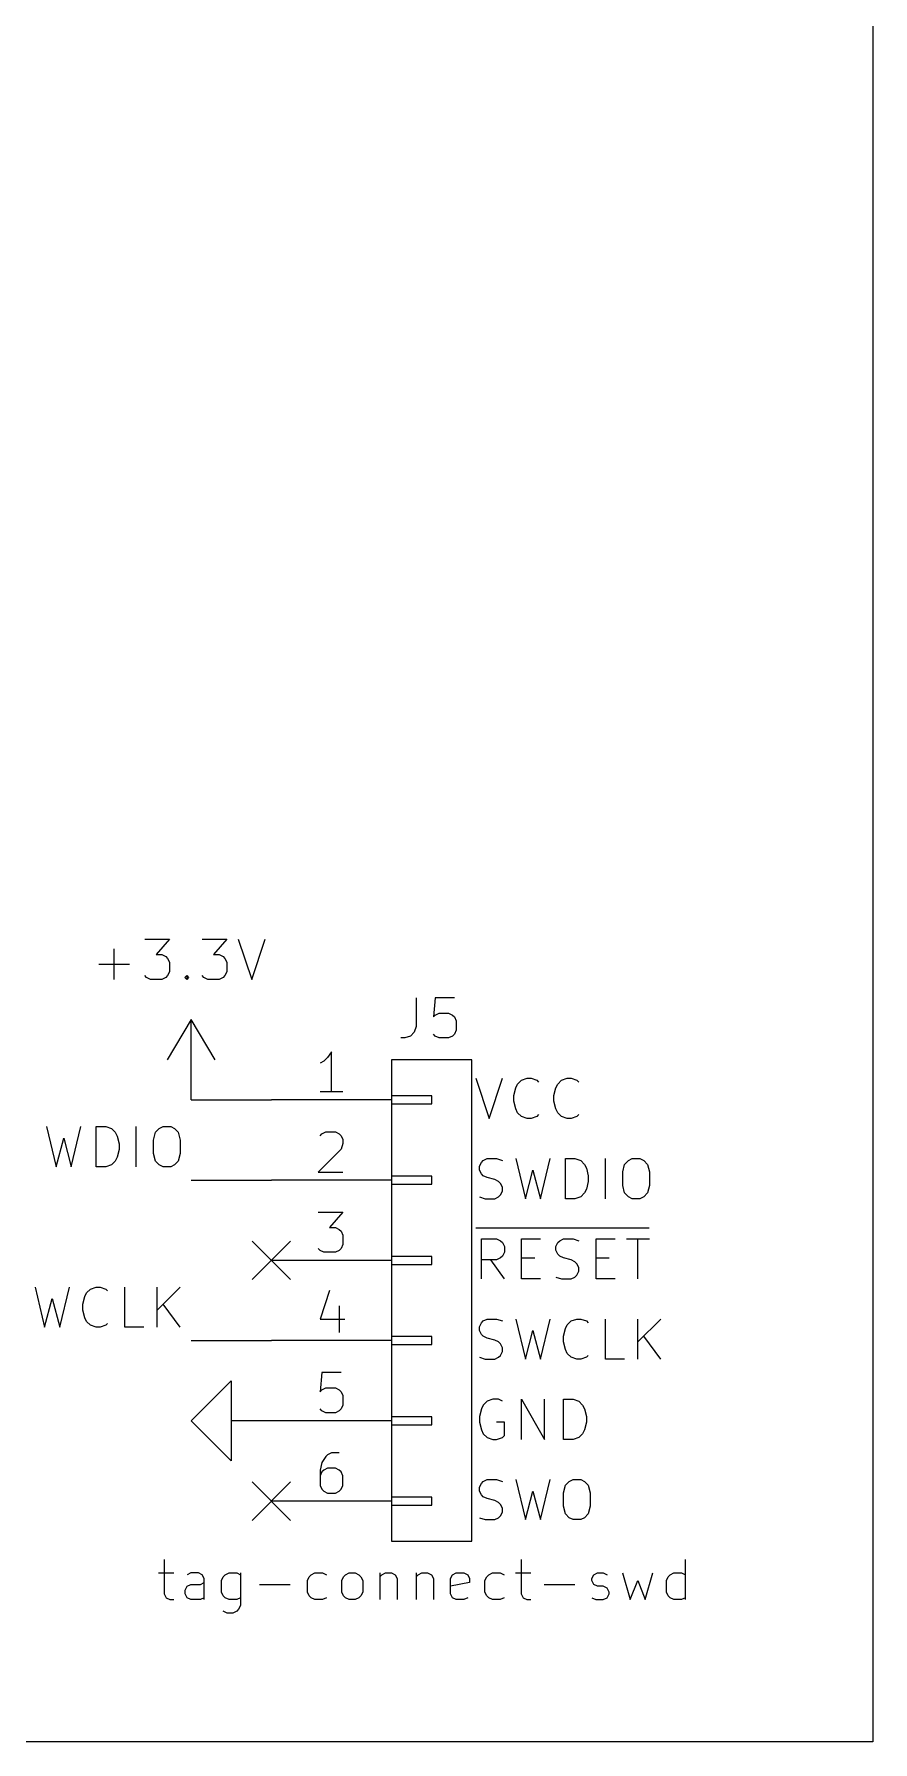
# Model space of a CAD drawing. Extents: x 0.4 to 16.1, y -11.3 to -0.4.
# Drawn here: x 3.804 to 4.85, y -4.65 to -2.522 of the extents above; entities that cross this region are included whole.
import ezdxf

# ---------------------------------------------------------------- set-up
doc = ezdxf.new("R2010")
doc.units = 0
doc.header["$MEASUREMENT"] = 0
for name, color, linetype in [('BLUE2', 5, 'CONTINUOUS'), ('BLUE3', 171, 'CONTINUOUS'), ('CYAN2', 4, 'CONTINUOUS'), ('GRAY1', 251, 'CONTINUOUS'), ('GREEN3', 91, 'CONTINUOUS'), ('LYELLOW', 51, 'CONTINUOUS'), ('RED2', 1, 'CONTINUOUS'), ('RED3', 11, 'CONTINUOUS')]:
    doc.layers.add(name, color=color, linetype=linetype)

msp = doc.modelspace()

# ---------------------------------------------------------------- linework, layer by layer
at = {"layer": 'BLUE2', "linetype": 'CONTINUOUS'}
for p, q in [((4.076, -4.026), (4.124, -4.074)), ((4.124, -4.026), (4.076, -4.074)), ((4.076, -4.326), (4.124, -4.374)), ((4.124, -4.326), (4.076, -4.374))]:
    msp.add_line(p, q, dxfattribs=at)
at = {"layer": 'BLUE3', "linetype": 'CONTINUOUS'}
for p, q in [((4.85, -0.55), (4.85, -4.65)), ((4.85, -4.65), (0.65, -4.65))]:
    msp.add_line(p, q, dxfattribs=at)
at = {"layer": 'CYAN2', "linetype": 'CONTINUOUS'}
for p, q in [((3.9421, -3.6498), (3.9731, -3.6498)), ((3.9421, -3.6498), (3.9731, -3.6498)), ((3.9731, -3.6498), (3.9564, -3.6689)), ((3.9731, -3.6498), (3.9564, -3.6689)), ((4.0136, -3.6498), (4.0445, -3.6498)), ((4.0136, -3.6498), (4.0445, -3.6498)), ((4.0445, -3.6498), (4.0279, -3.6689)), ((4.0445, -3.6498), (4.0279, -3.6689)), ((4.0588, -3.6498), (4.0755, -3.6998)), ((4.0588, -3.6498), (4.0755, -3.6998)), ((4.0755, -3.6998), (4.0921, -3.6498)), ((4.0755, -3.6998), (4.0921, -3.6498)), ((3.885, -3.6808), (3.9231, -3.6808)), ((3.885, -3.6808), (3.9231, -3.6808)), ((3.904, -3.6998), (3.904, -3.6617)), ((3.904, -3.6998), (3.904, -3.6617)), ((3.9564, -3.6689), (3.9636, -3.6689)), ((3.9564, -3.6689), (3.9636, -3.6689)), ((3.9636, -3.6689), (3.9683, -3.6712)), ((3.9636, -3.6689), (3.9683, -3.6712)), ((3.9683, -3.6712), (3.9707, -3.6736)), ((3.9683, -3.6712), (3.9707, -3.6736)), ((3.9707, -3.6736), (3.9731, -3.6784)), ((3.9707, -3.6736), (3.9731, -3.6784)), ((3.9731, -3.6784), (3.9731, -3.6903)), ((3.9731, -3.6784), (3.9731, -3.6903)), ((4.0279, -3.6689), (4.035, -3.6689)), ((4.0279, -3.6689), (4.035, -3.6689)), ((4.035, -3.6689), (4.0398, -3.6712)), ((4.035, -3.6689), (4.0398, -3.6712)), ((4.0398, -3.6712), (4.0421, -3.6736)), ((4.0398, -3.6712), (4.0421, -3.6736)), ((4.0421, -3.6736), (4.0445, -3.6784)), ((4.0421, -3.6736), (4.0445, -3.6784)), ((4.0445, -3.6784), (4.0445, -3.6903)), ((4.0445, -3.6784), (4.0445, -3.6903)), ((3.9445, -3.6974), (3.9421, -3.695)), ((3.9445, -3.6974), (3.9421, -3.695)), ((3.9493, -3.6998), (3.9445, -3.6974)), ((3.9493, -3.6998), (3.9445, -3.6974)), ((3.9636, -3.6998), (3.9493, -3.6998)), ((3.9636, -3.6998), (3.9493, -3.6998)), ((3.9683, -3.6974), (3.9636, -3.6998)), ((3.9683, -3.6974), (3.9636, -3.6998)), ((3.9707, -3.695), (3.9683, -3.6974)), ((3.9707, -3.695), (3.9683, -3.6974)), ((3.9731, -3.6903), (3.9707, -3.695)), ((3.9731, -3.6903), (3.9707, -3.695)), ((3.9921, -3.6974), (3.9945, -3.695)), ((3.9921, -3.6974), (3.9945, -3.695)), ((3.9945, -3.6998), (3.9921, -3.6974)), ((3.9945, -3.6998), (3.9921, -3.6974)), ((3.9945, -3.695), (3.9969, -3.6974)), ((3.9945, -3.695), (3.9945, -3.6998)), ((3.9945, -3.695), (3.9969, -3.6974)), ((3.9945, -3.695), (3.9945, -3.6998)), ((3.9969, -3.6974), (3.9945, -3.6998)), ((3.9969, -3.6974), (3.9945, -3.6998)), ((4.016, -3.6974), (4.0136, -3.695)), ((4.016, -3.6974), (4.0136, -3.695)), ((4.0207, -3.6998), (4.016, -3.6974)), ((4.0207, -3.6998), (4.016, -3.6974)), ((4.035, -3.6998), (4.0207, -3.6998)), ((4.035, -3.6998), (4.0207, -3.6998)), ((4.0398, -3.6974), (4.035, -3.6998)), ((4.0398, -3.6974), (4.035, -3.6998)), ((4.0421, -3.695), (4.0398, -3.6974)), ((4.0421, -3.695), (4.0398, -3.6974)), ((4.0445, -3.6903), (4.0421, -3.695)), ((4.0445, -3.6903), (4.0421, -3.695)), ((4.2806, -3.7228), (4.2806, -3.7585)), ((4.2806, -3.7228), (4.2806, -3.7585)), ((4.3044, -3.7228), (4.302, -3.7466)), ((4.3044, -3.7228), (4.302, -3.7466)), ((4.3282, -3.7228), (4.3044, -3.7228)), ((4.3282, -3.7228), (4.3044, -3.7228)), ((4.302, -3.7466), (4.3044, -3.7442)), ((4.302, -3.7466), (4.3044, -3.7442)), ((4.3044, -3.7442), (4.3091, -3.7419)), ((4.3044, -3.7442), (4.3091, -3.7419)), ((4.3091, -3.7419), (4.321, -3.7419)), ((4.3091, -3.7419), (4.321, -3.7419)), ((4.321, -3.7419), (4.3258, -3.7442)), ((4.321, -3.7419), (4.3258, -3.7442)), ((4.3258, -3.7442), (4.3282, -3.7466)), ((4.3258, -3.7442), (4.3282, -3.7466)), ((4.2782, -3.7657), (4.2734, -3.7704)), ((4.2782, -3.7657), (4.2734, -3.7704)), ((4.2806, -3.7585), (4.2782, -3.7657)), ((4.2806, -3.7585), (4.2782, -3.7657)), ((4.3282, -3.7466), (4.3306, -3.7514)), ((4.3282, -3.7466), (4.3306, -3.7514)), ((4.3306, -3.7633), (4.3282, -3.768)), ((4.3306, -3.7633), (4.3282, -3.768)), ((4.3306, -3.7514), (4.3306, -3.7633)), ((4.3306, -3.7514), (4.3306, -3.7633)), ((4.2663, -3.7728), (4.2615, -3.7728)), ((4.2663, -3.7728), (4.2615, -3.7728)), ((4.2734, -3.7704), (4.2663, -3.7728)), ((4.2734, -3.7704), (4.2663, -3.7728)), ((4.3044, -3.7704), (4.302, -3.768)), ((4.3044, -3.7704), (4.302, -3.768)), ((4.3091, -3.7728), (4.3044, -3.7704)), ((4.3091, -3.7728), (4.3044, -3.7704)), ((4.321, -3.7728), (4.3091, -3.7728)), ((4.321, -3.7728), (4.3091, -3.7728)), ((4.3258, -3.7704), (4.321, -3.7728)), ((4.3258, -3.7704), (4.321, -3.7728)), ((4.3282, -3.768), (4.3258, -3.7704)), ((4.3282, -3.768), (4.3258, -3.7704)), ((4.3548, -3.8231), (4.3714, -3.8731)), ((4.3548, -3.8231), (4.3714, -3.8731)), ((4.3714, -3.8731), (4.3881, -3.8231)), ((4.3714, -3.8731), (4.3881, -3.8231)), ((4.4048, -3.835), (4.4071, -3.8303)), ((4.4048, -3.835), (4.4071, -3.8303)), ((4.4071, -3.8303), (4.4119, -3.8255)), ((4.4071, -3.8303), (4.4119, -3.8255)), ((4.4119, -3.8255), (4.419, -3.8231)), ((4.4119, -3.8255), (4.419, -3.8231)), ((4.419, -3.8231), (4.4238, -3.8231)), ((4.419, -3.8231), (4.4238, -3.8231)), ((4.4238, -3.8231), (4.431, -3.8255)), ((4.4238, -3.8231), (4.431, -3.8255)), ((4.431, -3.8255), (4.4333, -3.8279)), ((4.431, -3.8255), (4.4333, -3.8279)), ((4.4548, -3.835), (4.4571, -3.8303)), ((4.4548, -3.835), (4.4571, -3.8303)), ((4.4571, -3.8303), (4.4619, -3.8255)), ((4.4571, -3.8303), (4.4619, -3.8255)), ((4.4619, -3.8255), (4.469, -3.8231)), ((4.4619, -3.8255), (4.469, -3.8231)), ((4.469, -3.8231), (4.4738, -3.8231)), ((4.469, -3.8231), (4.4738, -3.8231)), ((4.4738, -3.8231), (4.481, -3.8255)), ((4.4738, -3.8231), (4.481, -3.8255)), ((4.481, -3.8255), (4.4833, -3.8279)), ((4.481, -3.8255), (4.4833, -3.8279)), ((4.4024, -3.8446), (4.4048, -3.835)), ((4.4024, -3.8446), (4.4048, -3.835)), ((4.4024, -3.8517), (4.4024, -3.8446)), ((4.4024, -3.8517), (4.4024, -3.8446)), ((4.4048, -3.8612), (4.4024, -3.8517)), ((4.4048, -3.8612), (4.4024, -3.8517)), ((4.4524, -3.8446), (4.4548, -3.835)), ((4.4524, -3.8446), (4.4548, -3.835)), ((4.4524, -3.8517), (4.4524, -3.8446)), ((4.4524, -3.8517), (4.4524, -3.8446)), ((4.4548, -3.8612), (4.4524, -3.8517)), ((4.4548, -3.8612), (4.4524, -3.8517)), ((4.4071, -3.866), (4.4048, -3.8612)), ((4.4071, -3.866), (4.4048, -3.8612)), ((4.4119, -3.8708), (4.4071, -3.866)), ((4.4119, -3.8708), (4.4071, -3.866)), ((4.419, -3.8731), (4.4119, -3.8708)), ((4.419, -3.8731), (4.4119, -3.8708)), ((4.4238, -3.8731), (4.419, -3.8731)), ((4.4238, -3.8731), (4.419, -3.8731)), ((4.431, -3.8708), (4.4238, -3.8731)), ((4.431, -3.8708), (4.4238, -3.8731)), ((4.4333, -3.8684), (4.431, -3.8708)), ((4.4333, -3.8684), (4.431, -3.8708)), ((4.4571, -3.866), (4.4548, -3.8612)), ((4.4571, -3.866), (4.4548, -3.8612)), ((4.4619, -3.8708), (4.4571, -3.866)), ((4.4619, -3.8708), (4.4571, -3.866)), ((4.469, -3.8731), (4.4619, -3.8708)), ((4.469, -3.8731), (4.4619, -3.8708)), ((4.4738, -3.8731), (4.469, -3.8731)), ((4.4738, -3.8731), (4.469, -3.8731)), ((4.481, -3.8708), (4.4738, -3.8731)), ((4.481, -3.8708), (4.4738, -3.8731)), ((4.4833, -3.8684), (4.481, -3.8708)), ((4.4833, -3.8684), (4.481, -3.8708)), ((4.3595, -3.9327), (4.3619, -3.9279)), ((4.3595, -3.9327), (4.3619, -3.9279)), ((4.3595, -3.9374), (4.3595, -3.9327)), ((4.3595, -3.9374), (4.3595, -3.9327)), ((4.3619, -3.9279), (4.3643, -3.9255)), ((4.3619, -3.9279), (4.3643, -3.9255)), ((4.3643, -3.9255), (4.369, -3.9231)), ((4.3643, -3.9255), (4.369, -3.9231)), ((4.369, -3.9231), (4.3809, -3.9231)), ((4.369, -3.9231), (4.3809, -3.9231)), ((4.3809, -3.9231), (4.3881, -3.9255)), ((4.3809, -3.9231), (4.3881, -3.9255)), ((4.4048, -3.9231), (4.4167, -3.9731)), ((4.4048, -3.9231), (4.4167, -3.9731)), ((4.4357, -3.9731), (4.4476, -3.9231)), ((4.4357, -3.9731), (4.4476, -3.9231)), ((4.4667, -3.9731), (4.4667, -3.9231)), ((4.4667, -3.9231), (4.4786, -3.9231)), ((4.4667, -3.9731), (4.4667, -3.9231)), ((4.4667, -3.9231), (4.4786, -3.9231)), ((4.4786, -3.9231), (4.4857, -3.9255)), ((4.4786, -3.9231), (4.4857, -3.9255)), ((4.4857, -3.9255), (4.4905, -3.9303)), ((4.4857, -3.9255), (4.4905, -3.9303)), ((4.4905, -3.9303), (4.4929, -3.935)), ((4.4905, -3.9303), (4.4929, -3.935)), ((4.4929, -3.935), (4.4952, -3.9446)), ((4.4929, -3.935), (4.4952, -3.9446)), ((4.5167, -3.9731), (4.5167, -3.9231)), ((4.5167, -3.9731), (4.5167, -3.9231)), ((4.5381, -3.9398), (4.5405, -3.9303)), ((4.5381, -3.9398), (4.5405, -3.9303)), ((4.5405, -3.9303), (4.5452, -3.9255)), ((4.5405, -3.9303), (4.5452, -3.9255)), ((4.5452, -3.9255), (4.55, -3.9231)), ((4.5452, -3.9255), (4.55, -3.9231)), ((4.55, -3.9231), (4.5595, -3.9231)), ((4.55, -3.9231), (4.5595, -3.9231)), ((4.5595, -3.9231), (4.5643, -3.9255)), ((4.5595, -3.9231), (4.5643, -3.9255)), ((4.5643, -3.9255), (4.569, -3.9303)), ((4.5643, -3.9255), (4.569, -3.9303)), ((4.569, -3.9303), (4.5714, -3.9398)), ((4.569, -3.9303), (4.5714, -3.9398)), ((4.3619, -3.9422), (4.3595, -3.9374)), ((4.3619, -3.9422), (4.3595, -3.9374)), ((4.3643, -3.9446), (4.3619, -3.9422)), ((4.3643, -3.9446), (4.3619, -3.9422)), ((4.369, -3.9469), (4.3643, -3.9446)), ((4.369, -3.9469), (4.3643, -3.9446)), ((4.3786, -3.9493), (4.369, -3.9469)), ((4.3786, -3.9493), (4.369, -3.9469)), ((4.3833, -3.9517), (4.3786, -3.9493)), ((4.3833, -3.9517), (4.3786, -3.9493)), ((4.3857, -3.9541), (4.3833, -3.9517)), ((4.3857, -3.9541), (4.3833, -3.9517)), ((4.3881, -3.9588), (4.3857, -3.9541)), ((4.3881, -3.9588), (4.3857, -3.9541)), ((4.4167, -3.9731), (4.4262, -3.9374)), ((4.4167, -3.9731), (4.4262, -3.9374)), ((4.4262, -3.9374), (4.4357, -3.9731)), ((4.4262, -3.9374), (4.4357, -3.9731)), ((4.4952, -3.9517), (4.4929, -3.9612)), ((4.4952, -3.9517), (4.4929, -3.9612)), ((4.4952, -3.9446), (4.4952, -3.9517)), ((4.4952, -3.9446), (4.4952, -3.9517)), ((4.5381, -3.9565), (4.5381, -3.9398)), ((4.5381, -3.9565), (4.5381, -3.9398)), ((4.5405, -3.966), (4.5381, -3.9565)), ((4.5405, -3.966), (4.5381, -3.9565)), ((4.5714, -3.9565), (4.569, -3.966)), ((4.5714, -3.9565), (4.569, -3.966)), ((4.5714, -3.9398), (4.5714, -3.9565)), ((4.5714, -3.9398), (4.5714, -3.9565)), ((4.3595, -3.9708), (4.3667, -3.9731)), ((4.3595, -3.9708), (4.3667, -3.9731)), ((4.3667, -3.9731), (4.3786, -3.9731)), ((4.3667, -3.9731), (4.3786, -3.9731)), ((4.3786, -3.9731), (4.3833, -3.9708)), ((4.3786, -3.9731), (4.3833, -3.9708)), ((4.3833, -3.9708), (4.3857, -3.9684)), ((4.3833, -3.9708), (4.3857, -3.9684)), ((4.3857, -3.9684), (4.3881, -3.9636)), ((4.3857, -3.9684), (4.3881, -3.9636)), ((4.3881, -3.9636), (4.3881, -3.9588)), ((4.3881, -3.9636), (4.3881, -3.9588)), ((4.4786, -3.9731), (4.4667, -3.9731)), ((4.4786, -3.9731), (4.4667, -3.9731)), ((4.4857, -3.9708), (4.4786, -3.9731)), ((4.4857, -3.9708), (4.4786, -3.9731)), ((4.4905, -3.966), (4.4857, -3.9708)), ((4.4905, -3.966), (4.4857, -3.9708)), ((4.4929, -3.9612), (4.4905, -3.966)), ((4.4929, -3.9612), (4.4905, -3.966)), ((4.5452, -3.9708), (4.5405, -3.966)), ((4.5452, -3.9708), (4.5405, -3.966)), ((4.55, -3.9731), (4.5452, -3.9708)), ((4.55, -3.9731), (4.5452, -3.9708)), ((4.5595, -3.9731), (4.55, -3.9731)), ((4.5595, -3.9731), (4.55, -3.9731)), ((4.5643, -3.9708), (4.5595, -3.9731)), ((4.5643, -3.9708), (4.5595, -3.9731)), ((4.569, -3.966), (4.5643, -3.9708)), ((4.569, -3.966), (4.5643, -3.9708)), ((4.355, -4.0093), (4.5712, -4.0093)), ((4.355, -4.0093), (4.5712, -4.0093)), ((4.3619, -4.0731), (4.3619, -4.0231)), ((4.3619, -4.0231), (4.3809, -4.0231)), ((4.3619, -4.0731), (4.3619, -4.0231)), ((4.3619, -4.0231), (4.3809, -4.0231)), ((4.3809, -4.0231), (4.3857, -4.0255)), ((4.3809, -4.0231), (4.3857, -4.0255)), ((4.3857, -4.0255), (4.3881, -4.0279)), ((4.3857, -4.0255), (4.3881, -4.0279)), ((4.3881, -4.0279), (4.3905, -4.0327)), ((4.3881, -4.0279), (4.3905, -4.0327)), ((4.3905, -4.0398), (4.3881, -4.0446)), ((4.3905, -4.0398), (4.3881, -4.0446)), ((4.3905, -4.0327), (4.3905, -4.0398)), ((4.3905, -4.0327), (4.3905, -4.0398)), ((4.4119, -4.0731), (4.4119, -4.0231)), ((4.4119, -4.0231), (4.4357, -4.0231)), ((4.4119, -4.0731), (4.4119, -4.0231)), ((4.4119, -4.0231), (4.4357, -4.0231)), ((4.4548, -4.0327), (4.4571, -4.0279)), ((4.4548, -4.0327), (4.4571, -4.0279)), ((4.4548, -4.0374), (4.4548, -4.0327)), ((4.4548, -4.0374), (4.4548, -4.0327)), ((4.4571, -4.0422), (4.4548, -4.0374)), ((4.4571, -4.0422), (4.4548, -4.0374)), ((4.4571, -4.0279), (4.4595, -4.0255)), ((4.4571, -4.0279), (4.4595, -4.0255)), ((4.4595, -4.0446), (4.4571, -4.0422)), ((4.4595, -4.0446), (4.4571, -4.0422)), ((4.4595, -4.0255), (4.4643, -4.0231)), ((4.4595, -4.0255), (4.4643, -4.0231)), ((4.4643, -4.0231), (4.4762, -4.0231)), ((4.4643, -4.0231), (4.4762, -4.0231)), ((4.4762, -4.0231), (4.4833, -4.0255)), ((4.4762, -4.0231), (4.4833, -4.0255)), ((4.5048, -4.0731), (4.5048, -4.0231)), ((4.5048, -4.0231), (4.5286, -4.0231)), ((4.5048, -4.0731), (4.5048, -4.0231)), ((4.5048, -4.0231), (4.5286, -4.0231)), ((4.5429, -4.0231), (4.5714, -4.0231)), ((4.5429, -4.0231), (4.5714, -4.0231)), ((4.5571, -4.0731), (4.5571, -4.0231)), ((4.5571, -4.0731), (4.5571, -4.0231)), ((4.3809, -4.0493), (4.3619, -4.0493)), ((4.3809, -4.0493), (4.3619, -4.0493)), ((4.3905, -4.0731), (4.3738, -4.0493)), ((4.3905, -4.0731), (4.3738, -4.0493)), ((4.3857, -4.0469), (4.3809, -4.0493)), ((4.3857, -4.0469), (4.3809, -4.0493)), ((4.3881, -4.0446), (4.3857, -4.0469)), ((4.3881, -4.0446), (4.3857, -4.0469)), ((4.4119, -4.0469), (4.4286, -4.0469)), ((4.4119, -4.0469), (4.4286, -4.0469)), ((4.4643, -4.0469), (4.4595, -4.0446)), ((4.4643, -4.0469), (4.4595, -4.0446)), ((4.4738, -4.0493), (4.4643, -4.0469)), ((4.4738, -4.0493), (4.4643, -4.0469)), ((4.4786, -4.0517), (4.4738, -4.0493)), ((4.4786, -4.0517), (4.4738, -4.0493)), ((4.4809, -4.0541), (4.4786, -4.0517)), ((4.4809, -4.0541), (4.4786, -4.0517)), ((4.4833, -4.0588), (4.4809, -4.0541)), ((4.4833, -4.0588), (4.4809, -4.0541)), ((4.4809, -4.0684), (4.4833, -4.0636)), ((4.4809, -4.0684), (4.4833, -4.0636)), ((4.4833, -4.0636), (4.4833, -4.0588)), ((4.4833, -4.0636), (4.4833, -4.0588)), ((4.5048, -4.0469), (4.5214, -4.0469)), ((4.5048, -4.0469), (4.5214, -4.0469)), ((4.4357, -4.0731), (4.4119, -4.0731)), ((4.4357, -4.0731), (4.4119, -4.0731)), ((4.4548, -4.0708), (4.4619, -4.0731)), ((4.4548, -4.0708), (4.4619, -4.0731)), ((4.4619, -4.0731), (4.4738, -4.0731)), ((4.4619, -4.0731), (4.4738, -4.0731)), ((4.4738, -4.0731), (4.4786, -4.0708)), ((4.4738, -4.0731), (4.4786, -4.0708)), ((4.4786, -4.0708), (4.4809, -4.0684)), ((4.4786, -4.0708), (4.4809, -4.0684)), ((4.5286, -4.0731), (4.5048, -4.0731)), ((4.5286, -4.0731), (4.5048, -4.0731)), ((4.3595, -4.1327), (4.3619, -4.1279)), ((4.3595, -4.1327), (4.3619, -4.1279)), ((4.3619, -4.1279), (4.3643, -4.1255)), ((4.3619, -4.1279), (4.3643, -4.1255)), ((4.3643, -4.1255), (4.369, -4.1231)), ((4.3643, -4.1255), (4.369, -4.1231)), ((4.369, -4.1231), (4.3809, -4.1231)), ((4.369, -4.1231), (4.3809, -4.1231)), ((4.3809, -4.1231), (4.3881, -4.1255)), ((4.3809, -4.1231), (4.3881, -4.1255)), ((4.4048, -4.1231), (4.4167, -4.1731)), ((4.4048, -4.1231), (4.4167, -4.1731)), ((4.4357, -4.1731), (4.4476, -4.1231)), ((4.4357, -4.1731), (4.4476, -4.1231)), ((4.469, -4.1303), (4.4738, -4.1255)), ((4.469, -4.1303), (4.4738, -4.1255)), ((4.4738, -4.1255), (4.4809, -4.1231)), ((4.4738, -4.1255), (4.4809, -4.1231)), ((4.4809, -4.1231), (4.4857, -4.1231)), ((4.4809, -4.1231), (4.4857, -4.1231)), ((4.4857, -4.1231), (4.4929, -4.1255)), ((4.4857, -4.1231), (4.4929, -4.1255)), ((4.4929, -4.1255), (4.4952, -4.1279)), ((4.4929, -4.1255), (4.4952, -4.1279)), ((4.5167, -4.1731), (4.5167, -4.1231)), ((4.5167, -4.1731), (4.5167, -4.1231)), ((4.5571, -4.1731), (4.5571, -4.1231)), ((4.5857, -4.1231), (4.5571, -4.1517)), ((4.5571, -4.1731), (4.5571, -4.1231)), ((4.5857, -4.1231), (4.5571, -4.1517)), ((4.3595, -4.1374), (4.3595, -4.1327)), ((4.3595, -4.1374), (4.3595, -4.1327)), ((4.3619, -4.1422), (4.3595, -4.1374)), ((4.3619, -4.1422), (4.3595, -4.1374)), ((4.3643, -4.1446), (4.3619, -4.1422)), ((4.3643, -4.1446), (4.3619, -4.1422)), ((4.369, -4.1469), (4.3643, -4.1446)), ((4.369, -4.1469), (4.3643, -4.1446)), ((4.3786, -4.1493), (4.369, -4.1469)), ((4.3786, -4.1493), (4.369, -4.1469)), ((4.3833, -4.1517), (4.3786, -4.1493)), ((4.3833, -4.1517), (4.3786, -4.1493)), ((4.4167, -4.1731), (4.4262, -4.1374)), ((4.4167, -4.1731), (4.4262, -4.1374)), ((4.4262, -4.1374), (4.4357, -4.1731)), ((4.4262, -4.1374), (4.4357, -4.1731)), ((4.4643, -4.1446), (4.4667, -4.135)), ((4.4643, -4.1446), (4.4667, -4.135)), ((4.4643, -4.1517), (4.4643, -4.1446)), ((4.4643, -4.1517), (4.4643, -4.1446)), ((4.4667, -4.135), (4.469, -4.1303)), ((4.4667, -4.135), (4.469, -4.1303)), ((4.5857, -4.1731), (4.5643, -4.1446)), ((4.5857, -4.1731), (4.5643, -4.1446)), ((4.3595, -4.1708), (4.3667, -4.1731)), ((4.3595, -4.1708), (4.3667, -4.1731)), ((4.3786, -4.1731), (4.3833, -4.1708)), ((4.3786, -4.1731), (4.3833, -4.1708)), ((4.3857, -4.1541), (4.3833, -4.1517)), ((4.3857, -4.1541), (4.3833, -4.1517)), ((4.3833, -4.1708), (4.3857, -4.1684)), ((4.3833, -4.1708), (4.3857, -4.1684)), ((4.3881, -4.1588), (4.3857, -4.1541)), ((4.3881, -4.1588), (4.3857, -4.1541)), ((4.3857, -4.1684), (4.3881, -4.1636)), ((4.3857, -4.1684), (4.3881, -4.1636)), ((4.3881, -4.1636), (4.3881, -4.1588)), ((4.3881, -4.1636), (4.3881, -4.1588)), ((4.4667, -4.1612), (4.4643, -4.1517)), ((4.4667, -4.1612), (4.4643, -4.1517)), ((4.469, -4.166), (4.4667, -4.1612)), ((4.469, -4.166), (4.4667, -4.1612)), ((4.4738, -4.1708), (4.469, -4.166)), ((4.4738, -4.1708), (4.469, -4.166)), ((4.4809, -4.1731), (4.4738, -4.1708)), ((4.4809, -4.1731), (4.4738, -4.1708)), ((4.4929, -4.1708), (4.4857, -4.1731)), ((4.4929, -4.1708), (4.4857, -4.1731)), ((4.4952, -4.1684), (4.4929, -4.1708)), ((4.4952, -4.1684), (4.4929, -4.1708)), ((4.3667, -4.1731), (4.3786, -4.1731)), ((4.3667, -4.1731), (4.3786, -4.1731)), ((4.4857, -4.1731), (4.4809, -4.1731)), ((4.4857, -4.1731), (4.4809, -4.1731)), ((4.5405, -4.1731), (4.5167, -4.1731)), ((4.5405, -4.1731), (4.5167, -4.1731)), ((4.3643, -4.2303), (4.3619, -4.235)), ((4.3643, -4.2303), (4.3619, -4.235)), ((4.369, -4.2255), (4.3643, -4.2303)), ((4.369, -4.2255), (4.3643, -4.2303)), ((4.3762, -4.2231), (4.369, -4.2255)), ((4.3762, -4.2231), (4.369, -4.2255)), ((4.3833, -4.2231), (4.3762, -4.2231)), ((4.3833, -4.2231), (4.3762, -4.2231)), ((4.3881, -4.2255), (4.3833, -4.2231)), ((4.3881, -4.2255), (4.3833, -4.2231)), ((4.4119, -4.2731), (4.4119, -4.2231)), ((4.4119, -4.2231), (4.4405, -4.2731)), ((4.4119, -4.2731), (4.4119, -4.2231)), ((4.4119, -4.2231), (4.4405, -4.2731)), ((4.4405, -4.2731), (4.4405, -4.2231)), ((4.4405, -4.2731), (4.4405, -4.2231)), ((4.4643, -4.2731), (4.4643, -4.2231)), ((4.4643, -4.2231), (4.4762, -4.2231)), ((4.4643, -4.2731), (4.4643, -4.2231)), ((4.4643, -4.2231), (4.4762, -4.2231)), ((4.4762, -4.2231), (4.4833, -4.2255)), ((4.4762, -4.2231), (4.4833, -4.2255)), ((4.4833, -4.2255), (4.4881, -4.2303)), ((4.4833, -4.2255), (4.4881, -4.2303)), ((4.4881, -4.2303), (4.4905, -4.235)), ((4.4881, -4.2303), (4.4905, -4.235)), ((4.3619, -4.235), (4.3595, -4.2446)), ((4.3619, -4.235), (4.3595, -4.2446)), ((4.3595, -4.2446), (4.3595, -4.2517)), ((4.3595, -4.2446), (4.3595, -4.2517)), ((4.3595, -4.2517), (4.3619, -4.2612)), ((4.3595, -4.2517), (4.3619, -4.2612)), ((4.3905, -4.2517), (4.3809, -4.2517)), ((4.3905, -4.2517), (4.3809, -4.2517)), ((4.3905, -4.2684), (4.3905, -4.2517)), ((4.3905, -4.2684), (4.3905, -4.2517)), ((4.4905, -4.235), (4.4929, -4.2446)), ((4.4905, -4.235), (4.4929, -4.2446)), ((4.4929, -4.2517), (4.4905, -4.2612)), ((4.4929, -4.2517), (4.4905, -4.2612)), ((4.4929, -4.2446), (4.4929, -4.2517)), ((4.4929, -4.2446), (4.4929, -4.2517)), ((4.3619, -4.2612), (4.3643, -4.266)), ((4.3619, -4.2612), (4.3643, -4.266)), ((4.3643, -4.266), (4.369, -4.2708)), ((4.3643, -4.266), (4.369, -4.2708)), ((4.369, -4.2708), (4.3762, -4.2731)), ((4.369, -4.2708), (4.3762, -4.2731)), ((4.3762, -4.2731), (4.3809, -4.2731)), ((4.3762, -4.2731), (4.3809, -4.2731)), ((4.3809, -4.2731), (4.3881, -4.2708)), ((4.3809, -4.2731), (4.3881, -4.2708)), ((4.3881, -4.2708), (4.3905, -4.2684)), ((4.3881, -4.2708), (4.3905, -4.2684)), ((4.4762, -4.2731), (4.4643, -4.2731)), ((4.4762, -4.2731), (4.4643, -4.2731)), ((4.4833, -4.2708), (4.4762, -4.2731)), ((4.4833, -4.2708), (4.4762, -4.2731)), ((4.4881, -4.266), (4.4833, -4.2708)), ((4.4881, -4.266), (4.4833, -4.2708)), ((4.4905, -4.2612), (4.4881, -4.266)), ((4.4905, -4.2612), (4.4881, -4.266)), ((4.3595, -4.3327), (4.3619, -4.3279)), ((4.3595, -4.3327), (4.3619, -4.3279)), ((4.3595, -4.3374), (4.3595, -4.3327)), ((4.3595, -4.3374), (4.3595, -4.3327)), ((4.3619, -4.3422), (4.3595, -4.3374)), ((4.3619, -4.3422), (4.3595, -4.3374)), ((4.3619, -4.3279), (4.3643, -4.3255)), ((4.3619, -4.3279), (4.3643, -4.3255)), ((4.3643, -4.3255), (4.369, -4.3231)), ((4.3643, -4.3255), (4.369, -4.3231)), ((4.369, -4.3231), (4.3809, -4.3231)), ((4.369, -4.3231), (4.3809, -4.3231)), ((4.3809, -4.3231), (4.3881, -4.3255)), ((4.3809, -4.3231), (4.3881, -4.3255)), ((4.4048, -4.3231), (4.4167, -4.3731)), ((4.4048, -4.3231), (4.4167, -4.3731)), ((4.4167, -4.3731), (4.4262, -4.3374)), ((4.4167, -4.3731), (4.4262, -4.3374)), ((4.4262, -4.3374), (4.4357, -4.3731)), ((4.4262, -4.3374), (4.4357, -4.3731)), ((4.4357, -4.3731), (4.4476, -4.3231)), ((4.4357, -4.3731), (4.4476, -4.3231)), ((4.4643, -4.3398), (4.4667, -4.3303)), ((4.4643, -4.3398), (4.4667, -4.3303)), ((4.4643, -4.3565), (4.4643, -4.3398)), ((4.4643, -4.3565), (4.4643, -4.3398)), ((4.4667, -4.3303), (4.4714, -4.3255)), ((4.4667, -4.3303), (4.4714, -4.3255)), ((4.4714, -4.3255), (4.4762, -4.3231)), ((4.4714, -4.3255), (4.4762, -4.3231)), ((4.4762, -4.3231), (4.4857, -4.3231)), ((4.4762, -4.3231), (4.4857, -4.3231)), ((4.4857, -4.3231), (4.4905, -4.3255)), ((4.4857, -4.3231), (4.4905, -4.3255)), ((4.4905, -4.3255), (4.4952, -4.3303)), ((4.4905, -4.3255), (4.4952, -4.3303)), ((4.4952, -4.3303), (4.4976, -4.3398)), ((4.4952, -4.3303), (4.4976, -4.3398)), ((4.4976, -4.3398), (4.4976, -4.3565)), ((4.4976, -4.3398), (4.4976, -4.3565)), ((4.3643, -4.3446), (4.3619, -4.3422)), ((4.3643, -4.3446), (4.3619, -4.3422)), ((4.369, -4.3469), (4.3643, -4.3446)), ((4.369, -4.3469), (4.3643, -4.3446)), ((4.3786, -4.3493), (4.369, -4.3469)), ((4.3786, -4.3493), (4.369, -4.3469)), ((4.3833, -4.3517), (4.3786, -4.3493)), ((4.3833, -4.3517), (4.3786, -4.3493)), ((4.3857, -4.3541), (4.3833, -4.3517)), ((4.3857, -4.3541), (4.3833, -4.3517)), ((4.3881, -4.3588), (4.3857, -4.3541)), ((4.3881, -4.3588), (4.3857, -4.3541)), ((4.3881, -4.3636), (4.3881, -4.3588)), ((4.3881, -4.3636), (4.3881, -4.3588)), ((4.4667, -4.366), (4.4643, -4.3565)), ((4.4667, -4.366), (4.4643, -4.3565)), ((4.4976, -4.3565), (4.4952, -4.366)), ((4.4976, -4.3565), (4.4952, -4.366)), ((4.3595, -4.3708), (4.3667, -4.3731)), ((4.3595, -4.3708), (4.3667, -4.3731)), ((4.3667, -4.3731), (4.3786, -4.3731)), ((4.3667, -4.3731), (4.3786, -4.3731)), ((4.3786, -4.3731), (4.3833, -4.3708)), ((4.3786, -4.3731), (4.3833, -4.3708)), ((4.3833, -4.3708), (4.3857, -4.3684)), ((4.3833, -4.3708), (4.3857, -4.3684)), ((4.3857, -4.3684), (4.3881, -4.3636)), ((4.3857, -4.3684), (4.3881, -4.3636)), ((4.4714, -4.3708), (4.4667, -4.366)), ((4.4714, -4.3708), (4.4667, -4.366)), ((4.4762, -4.3731), (4.4714, -4.3708)), ((4.4762, -4.3731), (4.4714, -4.3708)), ((4.4857, -4.3731), (4.4762, -4.3731)), ((4.4857, -4.3731), (4.4762, -4.3731)), ((4.4905, -4.3708), (4.4857, -4.3731)), ((4.4905, -4.3708), (4.4857, -4.3731)), ((4.4952, -4.366), (4.4905, -4.3708)), ((4.4952, -4.366), (4.4905, -4.3708)), ((3.9663, -4.4228), (3.9663, -4.4657)), ((3.9663, -4.4228), (3.9663, -4.4657)), ((4.4115, -4.4228), (4.4115, -4.4657)), ((4.4115, -4.4228), (4.4115, -4.4657)), ((4.6163, -4.4728), (4.6163, -4.4228)), ((4.6163, -4.4728), (4.6163, -4.4228)), ((3.9591, -4.4395), (3.9782, -4.4395)), ((3.9591, -4.4395), (3.9782, -4.4395)), ((3.9996, -4.4395), (3.9949, -4.4419)), ((3.9996, -4.4395), (3.9949, -4.4419)), ((4.0091, -4.4395), (3.9996, -4.4395)), ((4.0091, -4.4395), (3.9996, -4.4395)), ((4.0139, -4.4419), (4.0091, -4.4395)), ((4.0139, -4.4419), (4.0091, -4.4395)), ((4.0163, -4.4466), (4.0139, -4.4419)), ((4.0163, -4.4466), (4.0139, -4.4419)), ((4.0163, -4.4728), (4.0163, -4.4466)), ((4.0163, -4.4728), (4.0163, -4.4466)), ((4.0377, -4.449), (4.0401, -4.4442)), ((4.0377, -4.449), (4.0401, -4.4442)), ((4.0401, -4.4442), (4.0425, -4.4419)), ((4.0401, -4.4442), (4.0425, -4.4419)), ((4.0425, -4.4419), (4.0472, -4.4395)), ((4.0425, -4.4419), (4.0472, -4.4395)), ((4.0472, -4.4395), (4.0568, -4.4395)), ((4.0472, -4.4395), (4.0568, -4.4395)), ((4.0568, -4.4395), (4.0615, -4.4419)), ((4.0568, -4.4395), (4.0615, -4.4419)), ((4.0615, -4.4395), (4.0615, -4.4799)), ((4.0615, -4.4395), (4.0615, -4.4799)), ((4.1449, -4.449), (4.1472, -4.4442)), ((4.1449, -4.449), (4.1472, -4.4442)), ((4.1472, -4.4442), (4.1496, -4.4419)), ((4.1472, -4.4442), (4.1496, -4.4419)), ((4.1496, -4.4419), (4.1544, -4.4395)), ((4.1496, -4.4419), (4.1544, -4.4395)), ((4.1544, -4.4395), (4.1639, -4.4395)), ((4.1544, -4.4395), (4.1639, -4.4395)), ((4.1639, -4.4395), (4.1687, -4.4419)), ((4.1639, -4.4395), (4.1687, -4.4419)), ((4.1877, -4.449), (4.1901, -4.4442)), ((4.1877, -4.449), (4.1901, -4.4442)), ((4.1901, -4.4442), (4.1925, -4.4419)), ((4.1901, -4.4442), (4.1925, -4.4419)), ((4.1925, -4.4419), (4.1972, -4.4395)), ((4.1925, -4.4419), (4.1972, -4.4395)), ((4.1972, -4.4395), (4.2044, -4.4395)), ((4.1972, -4.4395), (4.2044, -4.4395)), ((4.2044, -4.4395), (4.2091, -4.4419)), ((4.2044, -4.4395), (4.2091, -4.4419)), ((4.2091, -4.4419), (4.2115, -4.4442)), ((4.2091, -4.4419), (4.2115, -4.4442)), ((4.2115, -4.4442), (4.2139, -4.449)), ((4.2115, -4.4442), (4.2139, -4.449)), ((4.2353, -4.4395), (4.2353, -4.4728)), ((4.2353, -4.4395), (4.2353, -4.4728)), ((4.2353, -4.4442), (4.2377, -4.4419)), ((4.2353, -4.4442), (4.2377, -4.4419)), ((4.2377, -4.4419), (4.2425, -4.4395)), ((4.2377, -4.4419), (4.2425, -4.4395)), ((4.2425, -4.4395), (4.2496, -4.4395)), ((4.2425, -4.4395), (4.2496, -4.4395)), ((4.2496, -4.4395), (4.2544, -4.4419)), ((4.2496, -4.4395), (4.2544, -4.4419)), ((4.2544, -4.4419), (4.2568, -4.4466)), ((4.2544, -4.4419), (4.2568, -4.4466)), ((4.2568, -4.4466), (4.2568, -4.4728)), ((4.2568, -4.4466), (4.2568, -4.4728)), ((4.2806, -4.4395), (4.2806, -4.4728)), ((4.2806, -4.4395), (4.2806, -4.4728)), ((4.2806, -4.4442), (4.2829, -4.4419)), ((4.2806, -4.4442), (4.2829, -4.4419)), ((4.2829, -4.4419), (4.2877, -4.4395)), ((4.2829, -4.4419), (4.2877, -4.4395)), ((4.2877, -4.4395), (4.2948, -4.4395)), ((4.2877, -4.4395), (4.2948, -4.4395)), ((4.2948, -4.4395), (4.2996, -4.4419)), ((4.2948, -4.4395), (4.2996, -4.4419)), ((4.2996, -4.4419), (4.302, -4.4466)), ((4.2996, -4.4419), (4.302, -4.4466)), ((4.302, -4.4466), (4.302, -4.4728)), ((4.302, -4.4466), (4.302, -4.4728)), ((4.3234, -4.4466), (4.3258, -4.4419)), ((4.3234, -4.4466), (4.3258, -4.4419)), ((4.3234, -4.4657), (4.3234, -4.4466)), ((4.3234, -4.4657), (4.3234, -4.4466)), ((4.3258, -4.4419), (4.3306, -4.4395)), ((4.3258, -4.4419), (4.3306, -4.4395)), ((4.3306, -4.4395), (4.3401, -4.4395)), ((4.3306, -4.4395), (4.3401, -4.4395)), ((4.3401, -4.4395), (4.3448, -4.4419)), ((4.3401, -4.4395), (4.3448, -4.4419)), ((4.3448, -4.4419), (4.3472, -4.4466)), ((4.3448, -4.4419), (4.3472, -4.4466)), ((4.3472, -4.4466), (4.3472, -4.4514)), ((4.3472, -4.4466), (4.3472, -4.4514)), ((4.3663, -4.449), (4.3687, -4.4442)), ((4.3663, -4.449), (4.3687, -4.4442)), ((4.3687, -4.4442), (4.371, -4.4419)), ((4.3687, -4.4442), (4.371, -4.4419)), ((4.371, -4.4419), (4.3758, -4.4395)), ((4.371, -4.4419), (4.3758, -4.4395)), ((4.3758, -4.4395), (4.3853, -4.4395)), ((4.3758, -4.4395), (4.3853, -4.4395)), ((4.3853, -4.4395), (4.3901, -4.4419)), ((4.3853, -4.4395), (4.3901, -4.4419)), ((4.4044, -4.4395), (4.4234, -4.4395)), ((4.4044, -4.4395), (4.4234, -4.4395)), ((4.4996, -4.4466), (4.502, -4.4419)), ((4.4996, -4.4466), (4.502, -4.4419)), ((4.4996, -4.449), (4.4996, -4.4466)), ((4.4996, -4.449), (4.4996, -4.4466)), ((4.502, -4.4419), (4.5068, -4.4395)), ((4.502, -4.4419), (4.5068, -4.4395)), ((4.5068, -4.4395), (4.5139, -4.4395)), ((4.5068, -4.4395), (4.5139, -4.4395)), ((4.5139, -4.4395), (4.5187, -4.4419)), ((4.5139, -4.4395), (4.5187, -4.4419)), ((4.5377, -4.4395), (4.5472, -4.4728)), ((4.5377, -4.4395), (4.5472, -4.4728)), ((4.5663, -4.4728), (4.5758, -4.4395)), ((4.5663, -4.4728), (4.5758, -4.4395)), ((4.5925, -4.449), (4.5948, -4.4442)), ((4.5925, -4.449), (4.5948, -4.4442)), ((4.5948, -4.4442), (4.5972, -4.4419)), ((4.5948, -4.4442), (4.5972, -4.4419)), ((4.5972, -4.4419), (4.602, -4.4395)), ((4.5972, -4.4419), (4.602, -4.4395)), ((4.602, -4.4395), (4.6115, -4.4395)), ((4.602, -4.4395), (4.6115, -4.4395)), ((4.6115, -4.4395), (4.6163, -4.4419)), ((4.6115, -4.4395), (4.6163, -4.4419)), ((3.9663, -4.4657), (3.9687, -4.4704)), ((3.9663, -4.4657), (3.9687, -4.4704)), ((3.9925, -4.4609), (3.9949, -4.4561)), ((3.9925, -4.4609), (3.9949, -4.4561)), ((3.9925, -4.4657), (3.9925, -4.4609)), ((3.9925, -4.4657), (3.9925, -4.4609)), ((3.9949, -4.4704), (3.9925, -4.4657)), ((3.9949, -4.4704), (3.9925, -4.4657)), ((3.9949, -4.4561), (3.9996, -4.4538)), ((3.9949, -4.4561), (3.9996, -4.4538)), ((3.9996, -4.4538), (4.0115, -4.4538)), ((3.9996, -4.4538), (4.0115, -4.4538)), ((4.0115, -4.4538), (4.0163, -4.4514)), ((4.0115, -4.4538), (4.0163, -4.4514)), ((4.0377, -4.4633), (4.0377, -4.449)), ((4.0377, -4.4633), (4.0377, -4.449)), ((4.0401, -4.468), (4.0377, -4.4633)), ((4.0401, -4.468), (4.0377, -4.4633)), ((4.0425, -4.4704), (4.0401, -4.468)), ((4.0425, -4.4704), (4.0401, -4.468)), ((4.0853, -4.4538), (4.1234, -4.4538)), ((4.0853, -4.4538), (4.1234, -4.4538)), ((4.1449, -4.4633), (4.1449, -4.449)), ((4.1449, -4.4633), (4.1449, -4.449)), ((4.1472, -4.468), (4.1449, -4.4633)), ((4.1472, -4.468), (4.1449, -4.4633)), ((4.1496, -4.4704), (4.1472, -4.468)), ((4.1496, -4.4704), (4.1472, -4.468)), ((4.1877, -4.4633), (4.1877, -4.449)), ((4.1877, -4.4633), (4.1877, -4.449)), ((4.1901, -4.468), (4.1877, -4.4633)), ((4.1901, -4.468), (4.1877, -4.4633)), ((4.1925, -4.4704), (4.1901, -4.468)), ((4.1925, -4.4704), (4.1901, -4.468)), ((4.2115, -4.468), (4.2091, -4.4704)), ((4.2115, -4.468), (4.2091, -4.4704)), ((4.2139, -4.4633), (4.2115, -4.468)), ((4.2139, -4.4633), (4.2115, -4.468)), ((4.2139, -4.449), (4.2139, -4.4633)), ((4.2139, -4.449), (4.2139, -4.4633)), ((4.3472, -4.4514), (4.3234, -4.4561)), ((4.3472, -4.4514), (4.3234, -4.4561)), ((4.3258, -4.4704), (4.3234, -4.4657)), ((4.3258, -4.4704), (4.3234, -4.4657)), ((4.3663, -4.4633), (4.3663, -4.449)), ((4.3663, -4.4633), (4.3663, -4.449)), ((4.3687, -4.468), (4.3663, -4.4633)), ((4.3687, -4.468), (4.3663, -4.4633)), ((4.371, -4.4704), (4.3687, -4.468)), ((4.371, -4.4704), (4.3687, -4.468)), ((4.4115, -4.4657), (4.4139, -4.4704)), ((4.4115, -4.4657), (4.4139, -4.4704)), ((4.4401, -4.4538), (4.4782, -4.4538)), ((4.4401, -4.4538), (4.4782, -4.4538)), ((4.502, -4.4538), (4.4996, -4.449)), ((4.502, -4.4538), (4.4996, -4.449)), ((4.5068, -4.4561), (4.502, -4.4538)), ((4.5068, -4.4561), (4.502, -4.4538)), ((4.5139, -4.4561), (4.5068, -4.4561)), ((4.5139, -4.4561), (4.5068, -4.4561)), ((4.5187, -4.4585), (4.5139, -4.4561)), ((4.5187, -4.4585), (4.5139, -4.4561)), ((4.521, -4.4633), (4.5187, -4.4585)), ((4.521, -4.4633), (4.5187, -4.4585)), ((4.5187, -4.4704), (4.521, -4.4657)), ((4.5187, -4.4704), (4.521, -4.4657)), ((4.521, -4.4657), (4.521, -4.4633)), ((4.521, -4.4657), (4.521, -4.4633)), ((4.5472, -4.4728), (4.5568, -4.449)), ((4.5472, -4.4728), (4.5568, -4.449)), ((4.5568, -4.449), (4.5663, -4.4728)), ((4.5568, -4.449), (4.5663, -4.4728)), ((4.5925, -4.4633), (4.5925, -4.449)), ((4.5925, -4.4633), (4.5925, -4.449)), ((4.5948, -4.468), (4.5925, -4.4633)), ((4.5948, -4.468), (4.5925, -4.4633)), ((4.5972, -4.4704), (4.5948, -4.468)), ((4.5972, -4.4704), (4.5948, -4.468)), ((3.9687, -4.4704), (3.9734, -4.4728)), ((3.9687, -4.4704), (3.9734, -4.4728)), ((3.9734, -4.4728), (3.9782, -4.4728)), ((3.9734, -4.4728), (3.9782, -4.4728)), ((3.9996, -4.4728), (3.9949, -4.4704)), ((3.9996, -4.4728), (3.9949, -4.4704)), ((4.0115, -4.4728), (3.9996, -4.4728)), ((4.0115, -4.4728), (3.9996, -4.4728)), ((4.0163, -4.4704), (4.0115, -4.4728)), ((4.0163, -4.4704), (4.0115, -4.4728)), ((4.0449, -4.4895), (4.0401, -4.4871)), ((4.0449, -4.4895), (4.0401, -4.4871)), ((4.0472, -4.4728), (4.0425, -4.4704)), ((4.0472, -4.4728), (4.0425, -4.4704)), ((4.052, -4.4895), (4.0449, -4.4895)), ((4.052, -4.4895), (4.0449, -4.4895)), ((4.0568, -4.4728), (4.0472, -4.4728)), ((4.0568, -4.4728), (4.0472, -4.4728)), ((4.0568, -4.4871), (4.052, -4.4895)), ((4.0568, -4.4871), (4.052, -4.4895)), ((4.0615, -4.4704), (4.0568, -4.4728)), ((4.0615, -4.4704), (4.0568, -4.4728)), ((4.0591, -4.4847), (4.0568, -4.4871)), ((4.0591, -4.4847), (4.0568, -4.4871)), ((4.0615, -4.4799), (4.0591, -4.4847)), ((4.0615, -4.4799), (4.0591, -4.4847)), ((4.1544, -4.4728), (4.1496, -4.4704)), ((4.1544, -4.4728), (4.1496, -4.4704)), ((4.1639, -4.4728), (4.1544, -4.4728)), ((4.1639, -4.4728), (4.1544, -4.4728)), ((4.1687, -4.4704), (4.1639, -4.4728)), ((4.1687, -4.4704), (4.1639, -4.4728)), ((4.1972, -4.4728), (4.1925, -4.4704)), ((4.1972, -4.4728), (4.1925, -4.4704)), ((4.2044, -4.4728), (4.1972, -4.4728)), ((4.2044, -4.4728), (4.1972, -4.4728)), ((4.2091, -4.4704), (4.2044, -4.4728)), ((4.2091, -4.4704), (4.2044, -4.4728)), ((4.3306, -4.4728), (4.3258, -4.4704)), ((4.3306, -4.4728), (4.3258, -4.4704)), ((4.3401, -4.4728), (4.3306, -4.4728)), ((4.3401, -4.4728), (4.3306, -4.4728)), ((4.3448, -4.4704), (4.3401, -4.4728)), ((4.3448, -4.4704), (4.3401, -4.4728)), ((4.3758, -4.4728), (4.371, -4.4704)), ((4.3758, -4.4728), (4.371, -4.4704)), ((4.3853, -4.4728), (4.3758, -4.4728)), ((4.3853, -4.4728), (4.3758, -4.4728)), ((4.3901, -4.4704), (4.3853, -4.4728)), ((4.3901, -4.4704), (4.3853, -4.4728)), ((4.4139, -4.4704), (4.4187, -4.4728)), ((4.4139, -4.4704), (4.4187, -4.4728)), ((4.4187, -4.4728), (4.4234, -4.4728)), ((4.4187, -4.4728), (4.4234, -4.4728)), ((4.4996, -4.4704), (4.5044, -4.4728)), ((4.4996, -4.4704), (4.5044, -4.4728)), ((4.5044, -4.4728), (4.5139, -4.4728)), ((4.5044, -4.4728), (4.5139, -4.4728)), ((4.5139, -4.4728), (4.5187, -4.4704)), ((4.5139, -4.4728), (4.5187, -4.4704)), ((4.602, -4.4728), (4.5972, -4.4704)), ((4.602, -4.4728), (4.5972, -4.4704)), ((4.6115, -4.4728), (4.602, -4.4728)), ((4.6115, -4.4728), (4.602, -4.4728)), ((4.6163, -4.4704), (4.6115, -4.4728)), ((4.6163, -4.4704), (4.6115, -4.4728))]:
    msp.add_line(p, q, dxfattribs=at)
at = {"layer": 'GRAY1', "linetype": 'CONTINUOUS'}
for p, q in [((3.8197, -3.8833), (3.8316, -3.9333)), ((3.8506, -3.9333), (3.8626, -3.8833)), ((3.8816, -3.9333), (3.8816, -3.8833)), ((3.8816, -3.8833), (3.8935, -3.8833)), ((3.8935, -3.8833), (3.9006, -3.8857)), ((3.9006, -3.8857), (3.9054, -3.8904)), ((3.9054, -3.8904), (3.9078, -3.8952)), ((3.9316, -3.9333), (3.9316, -3.8833)), ((3.953, -3.9), (3.9554, -3.8904)), ((3.9554, -3.8904), (3.9602, -3.8857)), ((3.9602, -3.8857), (3.9649, -3.8833)), ((3.9649, -3.8833), (3.9745, -3.8833)), ((3.9745, -3.8833), (3.9792, -3.8857)), ((3.9792, -3.8857), (3.984, -3.8904)), ((3.984, -3.8904), (3.9864, -3.9)), ((3.8316, -3.9333), (3.8411, -3.8976)), ((3.8411, -3.8976), (3.8506, -3.9333)), ((3.9078, -3.8952), (3.9102, -3.9047)), ((3.9102, -3.9119), (3.9078, -3.9214)), ((3.9102, -3.9047), (3.9102, -3.9119)), ((3.953, -3.9166), (3.953, -3.9)), ((3.9864, -3.9), (3.9864, -3.9166)), ((3.8935, -3.9333), (3.8816, -3.9333)), ((3.9006, -3.9309), (3.8935, -3.9333)), ((3.9054, -3.9262), (3.9006, -3.9309)), ((3.9078, -3.9214), (3.9054, -3.9262)), ((3.9554, -3.9262), (3.953, -3.9166)), ((3.9602, -3.9309), (3.9554, -3.9262)), ((3.9649, -3.9333), (3.9602, -3.9309)), ((3.9745, -3.9333), (3.9649, -3.9333)), ((3.9792, -3.9309), (3.9745, -3.9333)), ((3.984, -3.9262), (3.9792, -3.9309)), ((3.9864, -3.9166), (3.984, -3.9262)), ((3.8054, -4.0833), (3.8173, -4.1333)), ((3.8364, -4.1333), (3.8483, -4.0833)), ((3.8697, -4.0904), (3.8745, -4.0857)), ((3.8745, -4.0857), (3.8816, -4.0833)), ((3.8816, -4.0833), (3.8864, -4.0833)), ((3.8864, -4.0833), (3.8935, -4.0857)), ((3.8935, -4.0857), (3.8959, -4.0881)), ((3.9173, -4.1333), (3.9173, -4.0833)), ((3.9578, -4.1333), (3.9578, -4.0833)), ((3.9864, -4.0833), (3.9578, -4.1119)), ((3.8173, -4.1333), (3.8268, -4.0976)), ((3.8268, -4.0976), (3.8364, -4.1333)), ((3.8649, -4.1047), (3.8673, -4.0952)), ((3.8649, -4.1119), (3.8649, -4.1047)), ((3.8673, -4.0952), (3.8697, -4.0904)), ((3.9864, -4.1333), (3.9649, -4.1047)), ((3.8673, -4.1214), (3.8649, -4.1119)), ((3.8697, -4.1262), (3.8673, -4.1214)), ((3.8745, -4.1309), (3.8697, -4.1262)), ((3.8959, -4.1285), (3.8935, -4.1309)), ((3.8816, -4.1333), (3.8745, -4.1309)), ((3.8864, -4.1333), (3.8816, -4.1333)), ((3.8935, -4.1309), (3.8864, -4.1333)), ((3.9411, -4.1333), (3.9173, -4.1333))]:
    msp.add_line(p, q, dxfattribs=at)
at = {"layer": 'GREEN3', "linetype": 'CONTINUOUS'}
for p, q in [((4, -3.85), (4.1, -3.85)), ((4, -3.95), (4.1, -3.95)), ((4, -4.15), (4.1, -4.15))]:
    msp.add_line(p, q, dxfattribs=at)
at = {"layer": 'LYELLOW', "linetype": 'CONTINUOUS'}
for p, q in [((4.25, -3.8), (4.25, -4.4)), ((4.35, -3.8), (4.25, -3.8)), ((4.35, -4.4), (4.35, -3.8)), ((4.25, -4.4), (4.35, -4.4))]:
    msp.add_line(p, q, dxfattribs=at)
at = {"layer": 'RED2', "linetype": 'CONTINUOUS'}
for p, q in [((4, -3.75), (3.97, -3.8)), ((4.03, -3.8), (4, -3.75)), ((4, -3.85), (4, -3.75)), ((4.25, -3.8), (4.25, -4.4)), ((4.35, -3.8), (4.25, -3.8)), ((4.35, -4.4), (4.35, -3.8)), ((4.25, -3.85), (4.1, -3.85)), ((4.25, -3.85), (4.1, -3.85)), ((4.25, -3.845), (4.25, -3.855)), ((4.3, -3.845), (4.25, -3.845)), ((4.3, -3.855), (4.3, -3.845)), ((4.25, -3.855), (4.3, -3.855)), ((4.25, -3.95), (4.1, -3.95)), ((4.25, -3.95), (4.1, -3.95)), ((4.25, -3.945), (4.25, -3.955)), ((4.3, -3.945), (4.25, -3.945)), ((4.25, -3.955), (4.3, -3.955)), ((4.3, -3.955), (4.3, -3.945)), ((4.25, -4.05), (4.1, -4.05)), ((4.25, -4.05), (4.1, -4.05)), ((4.25, -4.045), (4.25, -4.055)), ((4.3, -4.045), (4.25, -4.045)), ((4.25, -4.055), (4.3, -4.055)), ((4.3, -4.055), (4.3, -4.045)), ((4.25, -4.145), (4.25, -4.155)), ((4.3, -4.145), (4.25, -4.145)), ((4.3, -4.155), (4.3, -4.145)), ((4.25, -4.15), (4.1, -4.15)), ((4.25, -4.15), (4.1, -4.15)), ((4.25, -4.155), (4.3, -4.155)), ((4, -4.25), (4.05, -4.2)), ((4.05, -4.2), (4.05, -4.25)), ((4.05, -4.3), (4, -4.25)), ((4.1, -4.25), (4.05, -4.25)), ((4.05, -4.25), (4.05, -4.3)), ((4.25, -4.25), (4.1, -4.25)), ((4.25, -4.25), (4.1, -4.25)), ((4.25, -4.245), (4.25, -4.255)), ((4.3, -4.245), (4.25, -4.245)), ((4.25, -4.255), (4.3, -4.255)), ((4.3, -4.255), (4.3, -4.245)), ((4.25, -4.35), (4.1, -4.35)), ((4.25, -4.35), (4.1, -4.35)), ((4.25, -4.345), (4.25, -4.355)), ((4.3, -4.345), (4.25, -4.345)), ((4.25, -4.355), (4.3, -4.355)), ((4.3, -4.355), (4.3, -4.345)), ((4.25, -4.4), (4.35, -4.4))]:
    msp.add_line(p, q, dxfattribs=at)
at = {"layer": 'RED3', "linetype": 'CONTINUOUS'}
for p, q in [((4.1655, -3.8018), (4.1607, -3.8042)), ((4.1655, -3.8018), (4.1607, -3.8042)), ((4.1702, -3.797), (4.1655, -3.8018)), ((4.1702, -3.797), (4.1655, -3.8018)), ((4.175, -3.7899), (4.1702, -3.797)), ((4.175, -3.7899), (4.1702, -3.797)), ((4.175, -3.8399), (4.175, -3.7899)), ((4.175, -3.8399), (4.175, -3.7899)), ((4.1893, -3.8399), (4.1607, -3.8399)), ((4.1893, -3.8399), (4.1607, -3.8399)), ((4.1607, -3.8946), (4.1631, -3.8923)), ((4.1607, -3.8946), (4.1631, -3.8923)), ((4.1631, -3.8923), (4.1679, -3.8899)), ((4.1631, -3.8923), (4.1679, -3.8899)), ((4.1679, -3.8899), (4.1798, -3.8899)), ((4.1679, -3.8899), (4.1798, -3.8899)), ((4.1798, -3.8899), (4.1845, -3.8923)), ((4.1798, -3.8899), (4.1845, -3.8923)), ((4.1845, -3.8923), (4.1869, -3.8946)), ((4.1845, -3.8923), (4.1869, -3.8946)), ((4.1869, -3.9113), (4.1583, -3.9399)), ((4.1869, -3.9113), (4.1583, -3.9399)), ((4.1869, -3.8946), (4.1893, -3.8994)), ((4.1869, -3.8946), (4.1893, -3.8994)), ((4.1893, -3.9042), (4.1869, -3.9113)), ((4.1893, -3.9042), (4.1869, -3.9113)), ((4.1893, -3.8994), (4.1893, -3.9042)), ((4.1893, -3.8994), (4.1893, -3.9042)), ((4.1583, -3.9399), (4.1893, -3.9399)), ((4.1583, -3.9399), (4.1893, -3.9399)), ((4.1583, -3.9899), (4.1893, -3.9899)), ((4.1583, -3.9899), (4.1893, -3.9899)), ((4.1893, -3.9899), (4.1726, -4.0089)), ((4.1893, -3.9899), (4.1726, -4.0089)), ((4.1726, -4.0089), (4.1798, -4.0089)), ((4.1726, -4.0089), (4.1798, -4.0089)), ((4.1798, -4.0089), (4.1845, -4.0113)), ((4.1798, -4.0089), (4.1845, -4.0113)), ((4.1845, -4.0113), (4.1869, -4.0137)), ((4.1845, -4.0113), (4.1869, -4.0137)), ((4.1869, -4.0137), (4.1893, -4.0184)), ((4.1869, -4.0137), (4.1893, -4.0184)), ((4.1893, -4.0184), (4.1893, -4.0304)), ((4.1893, -4.0184), (4.1893, -4.0304)), ((4.1607, -4.0375), (4.1583, -4.0351)), ((4.1607, -4.0375), (4.1583, -4.0351)), ((4.1655, -4.0399), (4.1607, -4.0375)), ((4.1655, -4.0399), (4.1607, -4.0375)), ((4.1798, -4.0399), (4.1655, -4.0399)), ((4.1798, -4.0399), (4.1655, -4.0399)), ((4.1845, -4.0375), (4.1798, -4.0399)), ((4.1845, -4.0375), (4.1798, -4.0399)), ((4.1869, -4.0351), (4.1845, -4.0375)), ((4.1869, -4.0351), (4.1845, -4.0375)), ((4.1893, -4.0304), (4.1869, -4.0351)), ((4.1893, -4.0304), (4.1869, -4.0351)), ((4.1726, -4.0875), (4.1607, -4.1232)), ((4.1726, -4.0875), (4.1607, -4.1232)), ((4.1845, -4.1065), (4.1845, -4.1399)), ((4.1845, -4.1065), (4.1845, -4.1399)), ((4.1607, -4.1232), (4.1917, -4.1232)), ((4.1607, -4.1232), (4.1917, -4.1232)), ((4.1631, -4.1899), (4.1607, -4.2137)), ((4.1631, -4.1899), (4.1607, -4.2137)), ((4.1869, -4.1899), (4.1631, -4.1899)), ((4.1869, -4.1899), (4.1631, -4.1899)), ((4.1607, -4.2137), (4.1631, -4.2113)), ((4.1607, -4.2137), (4.1631, -4.2113)), ((4.1631, -4.2113), (4.1679, -4.2089)), ((4.1631, -4.2113), (4.1679, -4.2089)), ((4.1679, -4.2089), (4.1798, -4.2089)), ((4.1679, -4.2089), (4.1798, -4.2089)), ((4.1798, -4.2089), (4.1845, -4.2113)), ((4.1798, -4.2089), (4.1845, -4.2113)), ((4.1845, -4.2113), (4.1869, -4.2137)), ((4.1845, -4.2113), (4.1869, -4.2137)), ((4.1869, -4.2137), (4.1893, -4.2184)), ((4.1869, -4.2137), (4.1893, -4.2184)), ((4.1893, -4.2304), (4.1869, -4.2351)), ((4.1893, -4.2304), (4.1869, -4.2351)), ((4.1893, -4.2184), (4.1893, -4.2304)), ((4.1893, -4.2184), (4.1893, -4.2304)), ((4.1631, -4.2375), (4.1607, -4.2351)), ((4.1631, -4.2375), (4.1607, -4.2351)), ((4.1679, -4.2399), (4.1631, -4.2375)), ((4.1679, -4.2399), (4.1631, -4.2375)), ((4.1798, -4.2399), (4.1679, -4.2399)), ((4.1798, -4.2399), (4.1679, -4.2399)), ((4.1845, -4.2375), (4.1798, -4.2399)), ((4.1845, -4.2375), (4.1798, -4.2399)), ((4.1869, -4.2351), (4.1845, -4.2375)), ((4.1869, -4.2351), (4.1845, -4.2375)), ((4.1679, -4.2946), (4.1631, -4.3018)), ((4.1679, -4.2946), (4.1631, -4.3018)), ((4.1702, -4.2923), (4.1679, -4.2946)), ((4.1702, -4.2923), (4.1679, -4.2946)), ((4.175, -4.2899), (4.1702, -4.2923)), ((4.175, -4.2899), (4.1702, -4.2923)), ((4.1845, -4.2899), (4.175, -4.2899)), ((4.1845, -4.2899), (4.175, -4.2899)), ((4.1631, -4.3018), (4.1607, -4.3113)), ((4.1631, -4.3018), (4.1607, -4.3113)), ((4.1607, -4.3113), (4.1607, -4.3304)), ((4.1607, -4.3113), (4.1607, -4.3304)), ((4.1631, -4.3137), (4.1607, -4.3184)), ((4.1631, -4.3137), (4.1607, -4.3184)), ((4.1655, -4.3113), (4.1631, -4.3137)), ((4.1655, -4.3113), (4.1631, -4.3137)), ((4.1702, -4.3089), (4.1655, -4.3113)), ((4.1702, -4.3089), (4.1655, -4.3113)), ((4.1798, -4.3089), (4.1702, -4.3089)), ((4.1798, -4.3089), (4.1702, -4.3089)), ((4.1845, -4.3113), (4.1798, -4.3089)), ((4.1845, -4.3113), (4.1798, -4.3089)), ((4.1869, -4.3137), (4.1845, -4.3113)), ((4.1869, -4.3137), (4.1845, -4.3113)), ((4.1893, -4.3184), (4.1869, -4.3137)), ((4.1893, -4.3184), (4.1869, -4.3137)), ((4.1893, -4.3304), (4.1893, -4.3184)), ((4.1893, -4.3304), (4.1893, -4.3184)), ((4.1607, -4.3304), (4.1631, -4.3351)), ((4.1607, -4.3304), (4.1631, -4.3351)), ((4.1631, -4.3351), (4.1655, -4.3375)), ((4.1631, -4.3351), (4.1655, -4.3375)), ((4.1655, -4.3375), (4.1702, -4.3399)), ((4.1655, -4.3375), (4.1702, -4.3399)), ((4.1702, -4.3399), (4.1798, -4.3399)), ((4.1702, -4.3399), (4.1798, -4.3399)), ((4.1798, -4.3399), (4.1845, -4.3375)), ((4.1798, -4.3399), (4.1845, -4.3375)), ((4.1845, -4.3375), (4.1869, -4.3351)), ((4.1845, -4.3375), (4.1869, -4.3351)), ((4.1869, -4.3351), (4.1893, -4.3304)), ((4.1869, -4.3351), (4.1893, -4.3304))]:
    msp.add_line(p, q, dxfattribs=at)

doc.saveas('drawing.dxf')
